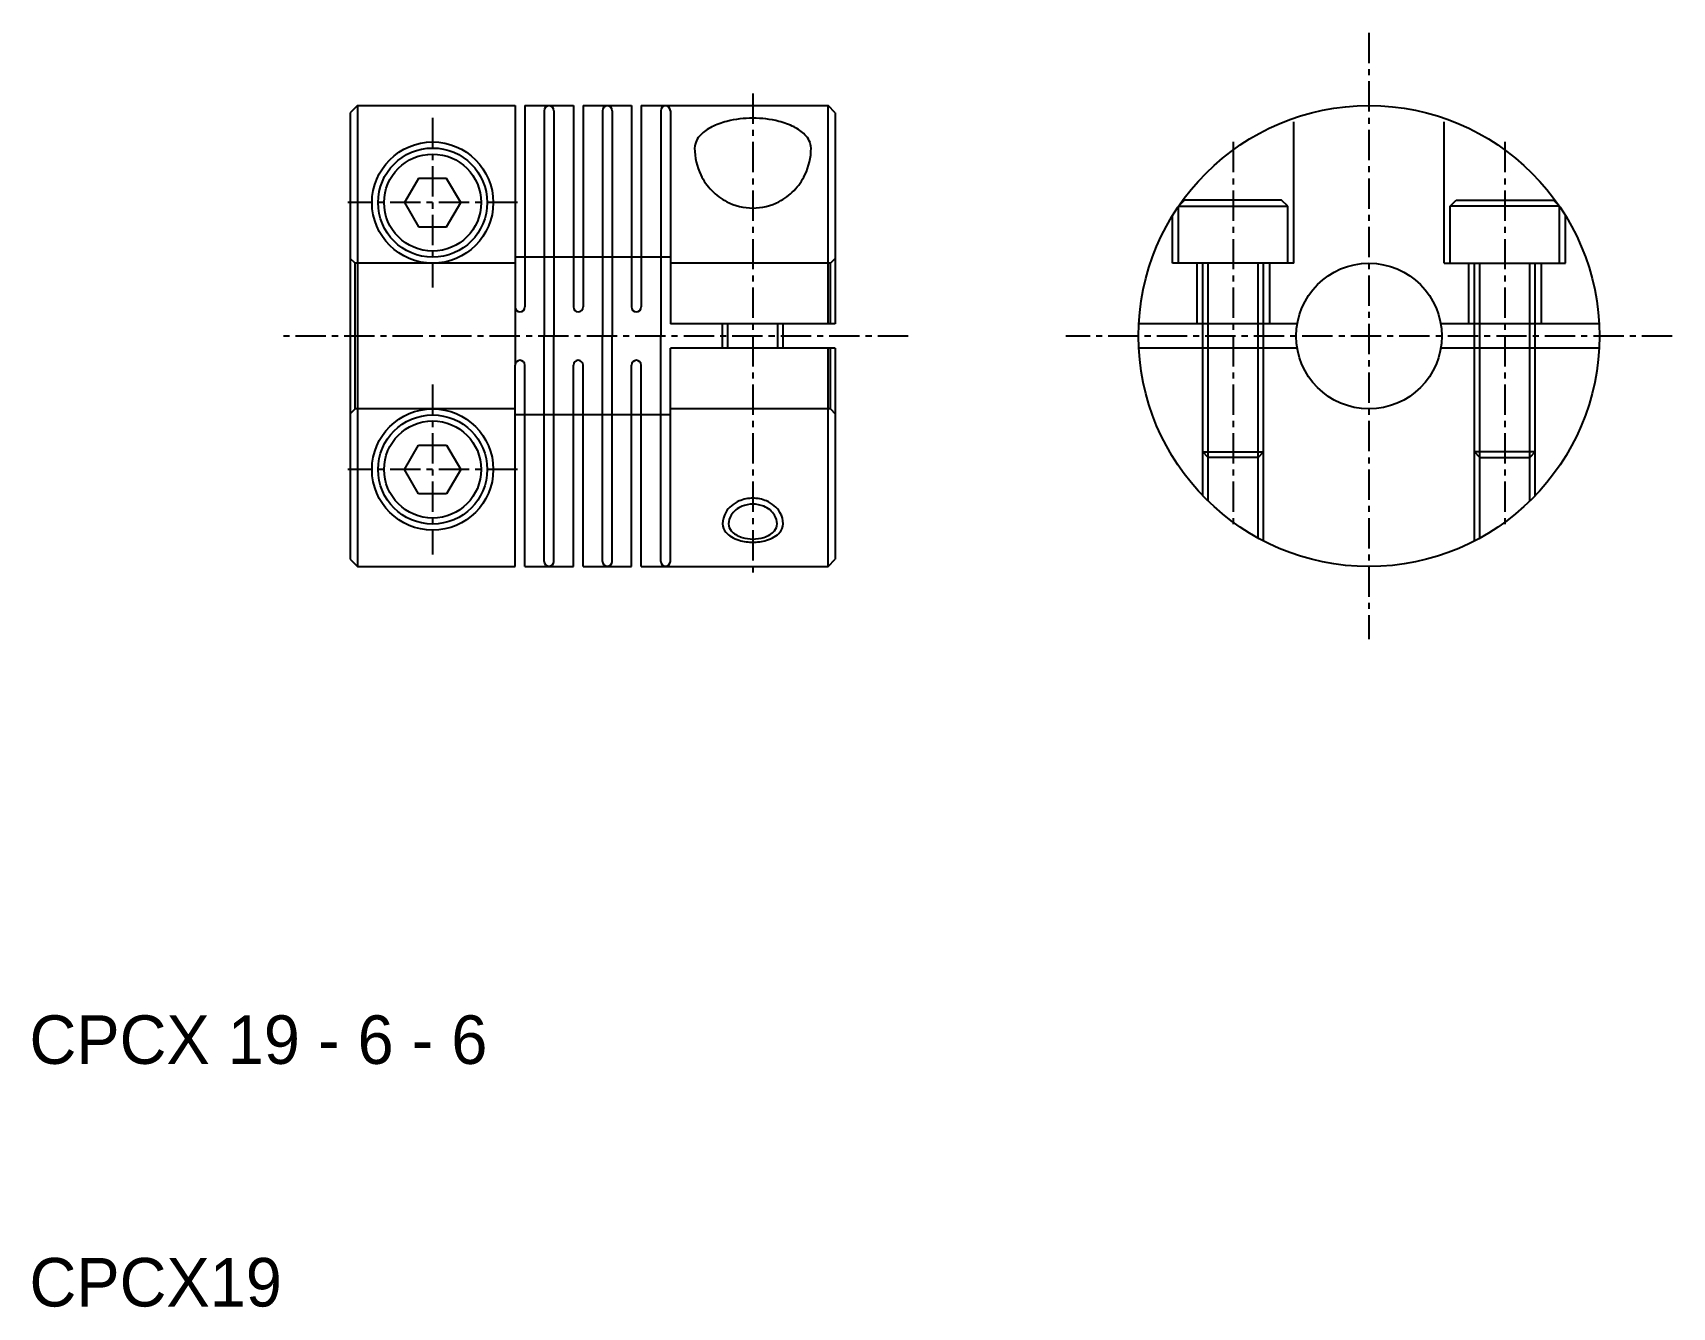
# Model space of a CAD drawing. Extents: x 127.7 to 195.3, y 82.8 to 135.3.
import ezdxf

# ---------------------------------------------------------------- set-up
doc = ezdxf.new("R2010")
doc.units = 0
doc.linetypes.add('CENTER', pattern=[2, 1.25, -0.25, 0.25, -0.25])
doc.linetypes.add('DASHED', pattern=[19.05, 12.7, -6.35])
doc.layers.get('0').update_dxf_attribs({"linetype": 'CONTINUOUS'})
doc.layers.add('CENTER', color=1, linetype='CENTER')

msp = doc.modelspace()

# ---------------------------------------------------------------- linework, layer by layer
at = {"color": 7, "linetype": 'CONTINUOUS'}
for p, q in [((141.128, 132.285), (140.828, 131.985)), ((140.828, 131.985), (140.828, 113.585)), ((141.128, 132.285), (141.128, 113.285)), ((141.128, 132.285), (147.628, 132.285)), ((147.628, 132.285), (147.628, 123.985)), ((148.028, 132.285), (148.028, 123.985)), ((148.028, 132.285), (150.028, 132.285)), ((148.828, 132.071), (148.828, 122.785)), ((149.228, 132.071), (149.228, 122.785)), ((150.028, 132.285), (150.028, 123.985)), ((150.428, 132.285), (150.428, 123.985)), ((150.428, 132.285), (152.428, 132.285)), ((151.228, 132.071), (151.228, 122.785)), ((151.628, 132.071), (151.628, 122.785)), ((152.428, 132.285), (152.428, 123.985)), ((152.828, 132.285), (152.828, 123.985)), ((152.828, 132.285), (160.528, 132.285)), ((153.628, 132.071), (153.628, 122.785)), ((154.028, 132.071), (154.028, 123.285)), ((160.528, 123.285), (160.528, 132.285)), ((160.828, 131.985), (160.528, 132.285)), ((160.828, 131.985), (160.828, 123.285)), ((143.651, 129.285), (143.073, 128.285)), ((144.805, 129.285), (143.651, 129.285)), ((145.383, 128.285), (144.805, 129.285)), ((143.073, 128.285), (143.651, 127.285)), ((144.805, 127.285), (145.383, 128.285)), ((143.651, 127.285), (144.805, 127.285)), ((160.828, 123.285), (154.028, 123.285)), ((156.178, 122.285), (156.178, 123.285)), ((158.678, 122.285), (158.678, 123.285)), ((179.87, 123.285), (173.341, 123.285)), ((175.978, 122.285), (175.978, 123.285)), ((178.478, 122.285), (178.478, 123.285)), ((192.315, 123.285), (185.786, 123.285)), ((187.178, 122.285), (187.178, 123.285)), ((189.678, 122.285), (189.678, 123.285)), ((148.828, 113.498), (148.828, 122.785)), ((149.228, 113.498), (149.228, 122.785)), ((151.228, 113.498), (151.228, 122.785)), ((151.628, 113.498), (151.628, 122.785)), ((153.628, 113.498), (153.628, 122.785)), ((154.028, 113.498), (154.028, 122.285)), ((160.828, 122.285), (154.028, 122.285)), ((160.528, 113.285), (160.528, 122.285)), ((160.828, 122.285), (160.828, 113.585)), ((179.87, 122.285), (173.341, 122.285)), ((192.315, 122.285), (185.786, 122.285)), ((147.628, 113.285), (147.628, 121.585)), ((148.028, 113.285), (148.028, 121.585)), ((150.028, 113.285), (150.028, 121.585)), ((150.428, 113.285), (150.428, 121.585)), ((152.428, 113.285), (152.428, 121.585)), ((152.828, 113.285), (152.828, 121.585)), ((143.073, 117.285), (143.651, 118.285)), ((143.651, 118.285), (144.805, 118.285)), ((144.805, 118.285), (145.383, 117.285)), ((143.651, 116.285), (143.073, 117.285)), ((145.383, 117.285), (144.805, 116.285)), ((144.805, 116.285), (143.651, 116.285)), ((140.828, 113.585), (141.128, 113.285)), ((160.528, 113.285), (160.828, 113.585)), ((141.128, 113.285), (147.628, 113.285)), ((148.028, 113.285), (150.028, 113.285)), ((150.428, 113.285), (152.428, 113.285)), ((152.828, 113.285), (160.528, 113.285))]:
    msp.add_line(p, q, dxfattribs=at)
at = {"color": 3, "linetype": 'DASHED'}
for p, q in [((179.728, 125.785), (179.728, 131.616)), ((185.928, 125.785), (185.928, 131.616)), ((174.728, 125.785), (174.728, 127.748)), ((174.978, 128.135), (175.228, 128.385)), ((174.978, 128.135), (179.478, 128.135)), ((174.978, 125.785), (174.978, 128.135)), ((179.228, 128.385), (175.228, 128.385)), ((179.478, 128.135), (179.228, 128.385)), ((179.478, 125.785), (179.478, 128.135)), ((186.178, 128.135), (186.428, 128.385)), ((186.178, 125.785), (186.178, 128.135)), ((190.678, 128.135), (186.178, 128.135)), ((186.428, 128.385), (190.428, 128.385)), ((190.678, 128.135), (190.428, 128.385)), ((190.678, 125.785), (190.678, 128.135)), ((190.928, 125.785), (190.928, 127.748)), ((141.028, 125.785), (140.828, 125.985)), ((147.628, 125.785), (141.028, 125.785)), ((141.028, 119.785), (141.028, 125.785)), ((154.028, 126.035), (147.628, 126.035)), ((160.628, 125.785), (154.028, 125.785)), ((160.628, 125.785), (160.828, 125.985)), ((160.628, 123.285), (160.628, 125.785)), ((179.728, 125.785), (174.728, 125.785)), ((175.728, 125.785), (175.728, 123.285)), ((175.978, 123.285), (175.978, 125.785)), ((176.203, 123.285), (176.203, 125.785)), ((178.253, 123.285), (178.253, 125.785)), ((178.478, 123.285), (178.478, 125.785)), ((178.728, 125.785), (178.728, 123.285)), ((185.928, 125.785), (190.928, 125.785)), ((186.928, 125.785), (186.928, 123.285)), ((187.178, 123.285), (187.178, 125.785)), ((187.403, 123.285), (187.403, 125.785)), ((189.453, 123.285), (189.453, 125.785)), ((189.678, 123.285), (189.678, 125.785)), ((189.928, 125.785), (189.928, 123.285)), ((147.628, 123.985), (147.628, 121.585)), ((160.628, 119.785), (160.628, 122.285)), ((175.978, 116.202), (175.978, 122.285)), ((176.203, 115.976), (176.203, 122.285)), ((178.253, 114.459), (178.253, 122.285)), ((178.478, 114.339), (178.478, 122.285)), ((187.178, 114.339), (187.178, 122.285)), ((187.403, 114.459), (187.403, 122.285)), ((189.453, 115.976), (189.453, 122.285)), ((189.678, 116.202), (189.678, 122.285)), ((141.028, 119.785), (140.828, 119.585)), ((147.628, 119.785), (141.028, 119.785)), ((160.628, 119.785), (154.028, 119.785)), ((160.628, 119.785), (160.828, 119.585)), ((154.028, 119.535), (147.628, 119.535)), ((175.978, 118.01), (178.478, 118.01)), ((176.203, 117.785), (175.978, 118.01)), ((178.253, 117.785), (176.203, 117.785)), ((178.253, 117.785), (178.478, 118.01)), ((187.403, 117.785), (187.178, 118.01)), ((189.678, 118.01), (187.178, 118.01)), ((187.403, 117.785), (189.453, 117.785)), ((189.453, 117.785), (189.678, 118.01))]:
    msp.add_line(p, q, dxfattribs=at)
at = {"color": 3, "linetype": 'CONTINUOUS'}
for p, q in [((156.403, 122.285), (156.403, 123.285)), ((158.453, 122.285), (158.453, 123.285)), ((176.203, 122.285), (176.203, 123.285)), ((178.253, 122.285), (178.253, 123.285)), ((187.403, 122.285), (187.403, 123.285)), ((189.453, 122.285), (189.453, 123.285))]:
    msp.add_line(p, q, dxfattribs=at)
at = {"color": 7, "linetype": 'CONTINUOUS'}
for centre, radius in [((182.828, 122.785), 9.5), ((144.228, 128.285), 2.5), ((144.228, 128.285), 2.25), ((144.228, 128.285), 2), ((182.828, 122.785), 3), ((144.228, 117.285), 2.5), ((144.228, 117.285), 2.25), ((144.228, 117.285), 2)]:
    msp.add_circle(centre, radius, dxfattribs=at)
for centre, radius, start, end in [((149.028, 132.071), 0.2, 0, 180), ((151.428, 132.071), 0.2, 0, 180), ((153.828, 132.071), 0.2, 0, 180), ((156.501, 129.849), 1.734, 116.34272, 134.66345), ((157.085, 128.707), 3.017, 104.00413, 116.66461), ((157.413, 127.406), 4.358, 89.79528, 104.04606), ((157.444, 127.406), 4.358, 75.95394, 90.20472), ((157.771, 128.707), 3.017, 63.33539, 75.99587), ((158.356, 129.849), 1.734, 45.33655, 63.65728), ((155.829, 130.497), 0.802, 133.08551, 177.5925), ((157.556, 130.529), 2.528, 179.97184, 205.86988), ((159.027, 130.497), 0.802, 2.40758, 46.91459), ((157.3, 130.529), 2.528, 334.13007, 0.02811), ((157.503, 130.504), 2.469, 205.87759, 224.14071), ((157.353, 130.504), 2.469, 315.85929, 334.12241), ((157.456, 130.458), 2.403, 224.13976, 242.73442), ((157.4, 130.458), 2.403, 297.26558, 315.86024), ((157.429, 130.406), 2.345, 242.72432, 269.96866), ((157.427, 130.406), 2.345, 270.03134, 297.27568), ((147.828, 123.985), 0.2, 180, 0), ((150.228, 123.985), 0.2, 180, 0), ((152.628, 123.985), 0.2, 180, 0), ((147.828, 121.585), 0.2, 0, 180), ((150.228, 121.585), 0.2, 0, 180), ((152.628, 121.585), 0.2, 0, 180), ((157.244, 114.958), 1.086, 130.08201, 149.2503), ((157.253, 114.959), 0.846, 128.97311, 148.24245), ((157.36, 114.821), 1.266, 112.80792, 130.11175), ((157.363, 114.824), 1.02, 112.01405, 129.01682), ((157.425, 114.664), 1.435, 89.87499, 112.78816), ((157.425, 114.67), 1.186, 89.85686, 111.99604), ((157.431, 114.664), 1.435, 67.21184, 90.12501), ((157.431, 114.67), 1.186, 68.00396, 90.14314), ((157.493, 114.824), 1.02, 50.98318, 67.98595), ((157.496, 114.821), 1.266, 49.88825, 67.19208), ((157.603, 114.959), 0.846, 31.75755, 51.02689), ((157.612, 114.958), 1.086, 30.7497, 49.91799), ((157.111, 115.035), 0.933, 149.14992, 179.7682), ((156.703, 115.051), 0.525, 181.38901, 221.54637), ((157.127, 115.035), 0.699, 148.10129, 179.69444), ((156.871, 115.048), 0.443, 181.22002, 220.43026), ((157.729, 115.035), 0.699, 0.30556, 31.89871), ((157.986, 115.048), 0.443, 319.56974, 358.77998), ((157.745, 115.035), 0.933, 0.2318, 30.85008), ((158.153, 115.051), 0.525, 318.43525, 358.60241), ((157.008, 115.302), 0.92, 220.67338, 239.74836), ((157.105, 115.235), 0.742, 219.67677, 238.86054), ((157.272, 115.745), 1.435, 239.52251, 253.68494), ((157.308, 115.564), 1.129, 238.65693, 253.14261), ((157.421, 116.25), 1.962, 253.65725, 270.20523), ((157.423, 115.94), 1.522, 253.12456, 270.20506), ((157.434, 115.94), 1.522, 269.79494, 286.87544), ((157.435, 116.25), 1.962, 269.79326, 286.33784), ((157.548, 115.564), 1.129, 286.85739, 301.34307), ((157.584, 115.745), 1.435, 286.31506, 300.47749), ((157.752, 115.235), 0.742, 301.13946, 320.32323), ((157.849, 115.302), 0.92, 300.25164, 319.32662), ((149.028, 113.498), 0.2, 180, 0), ((151.428, 113.498), 0.2, 180, 0), ((153.828, 113.498), 0.2, 180, 0)]:
    msp.add_arc(centre, radius, start, end, dxfattribs=at)
at = {"layer": 'CENTER', "color": 1, "linetype": 'CENTER'}
for p, q in [((182.828, 135.285), (182.828, 110.285)), ((157.428, 132.785), (157.428, 112.785)), ((144.228, 131.785), (144.228, 124.785)), ((177.228, 130.785), (177.228, 114.785)), ((188.428, 130.785), (188.428, 114.785)), ((147.728, 128.285), (140.728, 128.285)), ((163.828, 122.785), (137.828, 122.785)), ((195.328, 122.785), (170.328, 122.785)), ((144.228, 120.785), (144.228, 113.785)), ((147.728, 117.285), (140.728, 117.285))]:
    msp.add_line(p, q, dxfattribs=at)

# ---------------------------------------------------------------- texts
at = {"color": 7, "linetype": 'CONTINUOUS'}
for s, p in [('CPCX 19 - 6 - 6', (127.608, 92.785)), ('CPCX19', (127.608, 82.785))]:
    msp.add_text(s, height=2, dxfattribs=at).set_placement(p)

doc.saveas('drawing.dxf')
